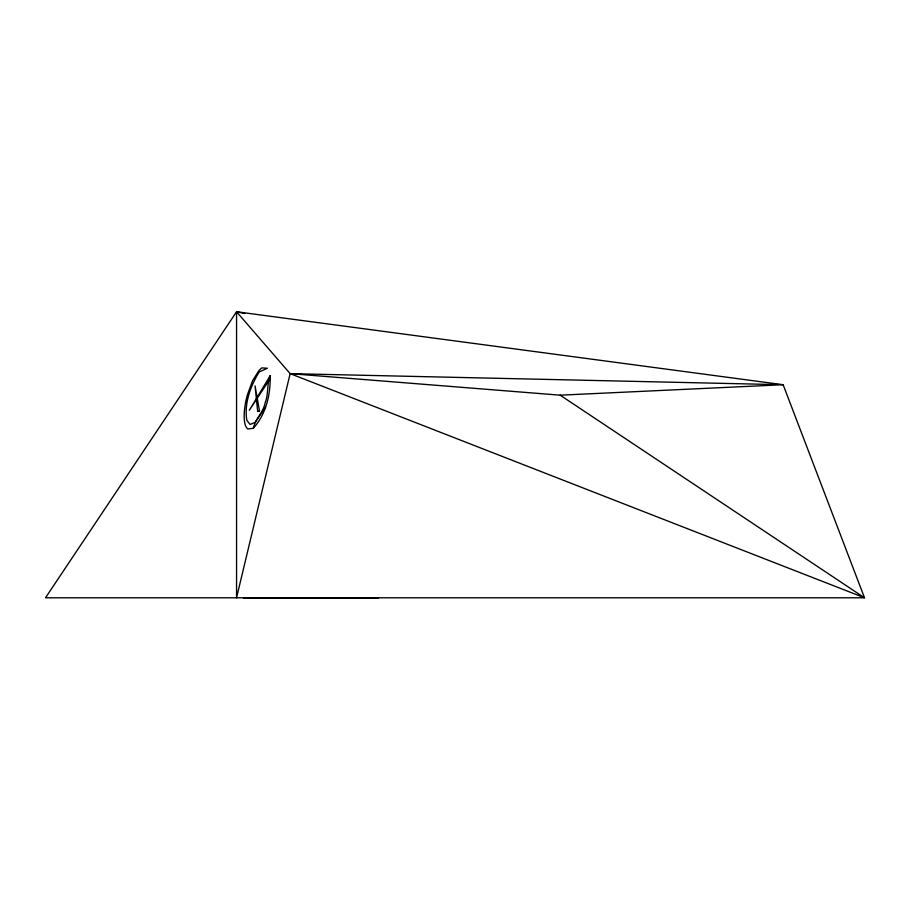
<?xml version="1.0" encoding="UTF-8"?>
<svg xmlns="http://www.w3.org/2000/svg" width="910" height="910" viewBox="0 0 910 910"><rect width="100%" height="100%" fill="white"/><g stroke="black" fill="none" stroke-linecap="round" stroke-linejoin="round"><path stroke-width="1.36" d="M270.452 378.219L249.34 410.262L270.111 375.796C270.782 394.257 266.016 414.289 253.344 428.246L247.884 428.985A31.27 10.135 -75.5 0 1 247.361 394.94L252.616 380.619L258.997 370.507L261.75 367.89L267.381 368.243L259.179 371.974C250.409 386.34 244.085 403.301 246.815 420.329L250.102 424.47L255.062 422.331L265.606 407.236M236.554 311.755L290.142 373.635L236.554 597.79L236.554 311.755L783.135 384.725L864.5 597.79L45.5 597.79L236.554 311.755L244.881 313.518M253.344 428.246C255.392 418.839 263.434 412.264 265.219 402.55C268.655 393.859 266.767 384.361 270.111 375.796M560.173 395.179L783.135 384.725L290.142 373.635L864.5 597.79L560.173 395.179L290.142 373.635M243.47 598.245L378.549 598.245M259.464 410.876L257.678 411.559L255.062 385.874L259.464 410.876"/></g></svg>
